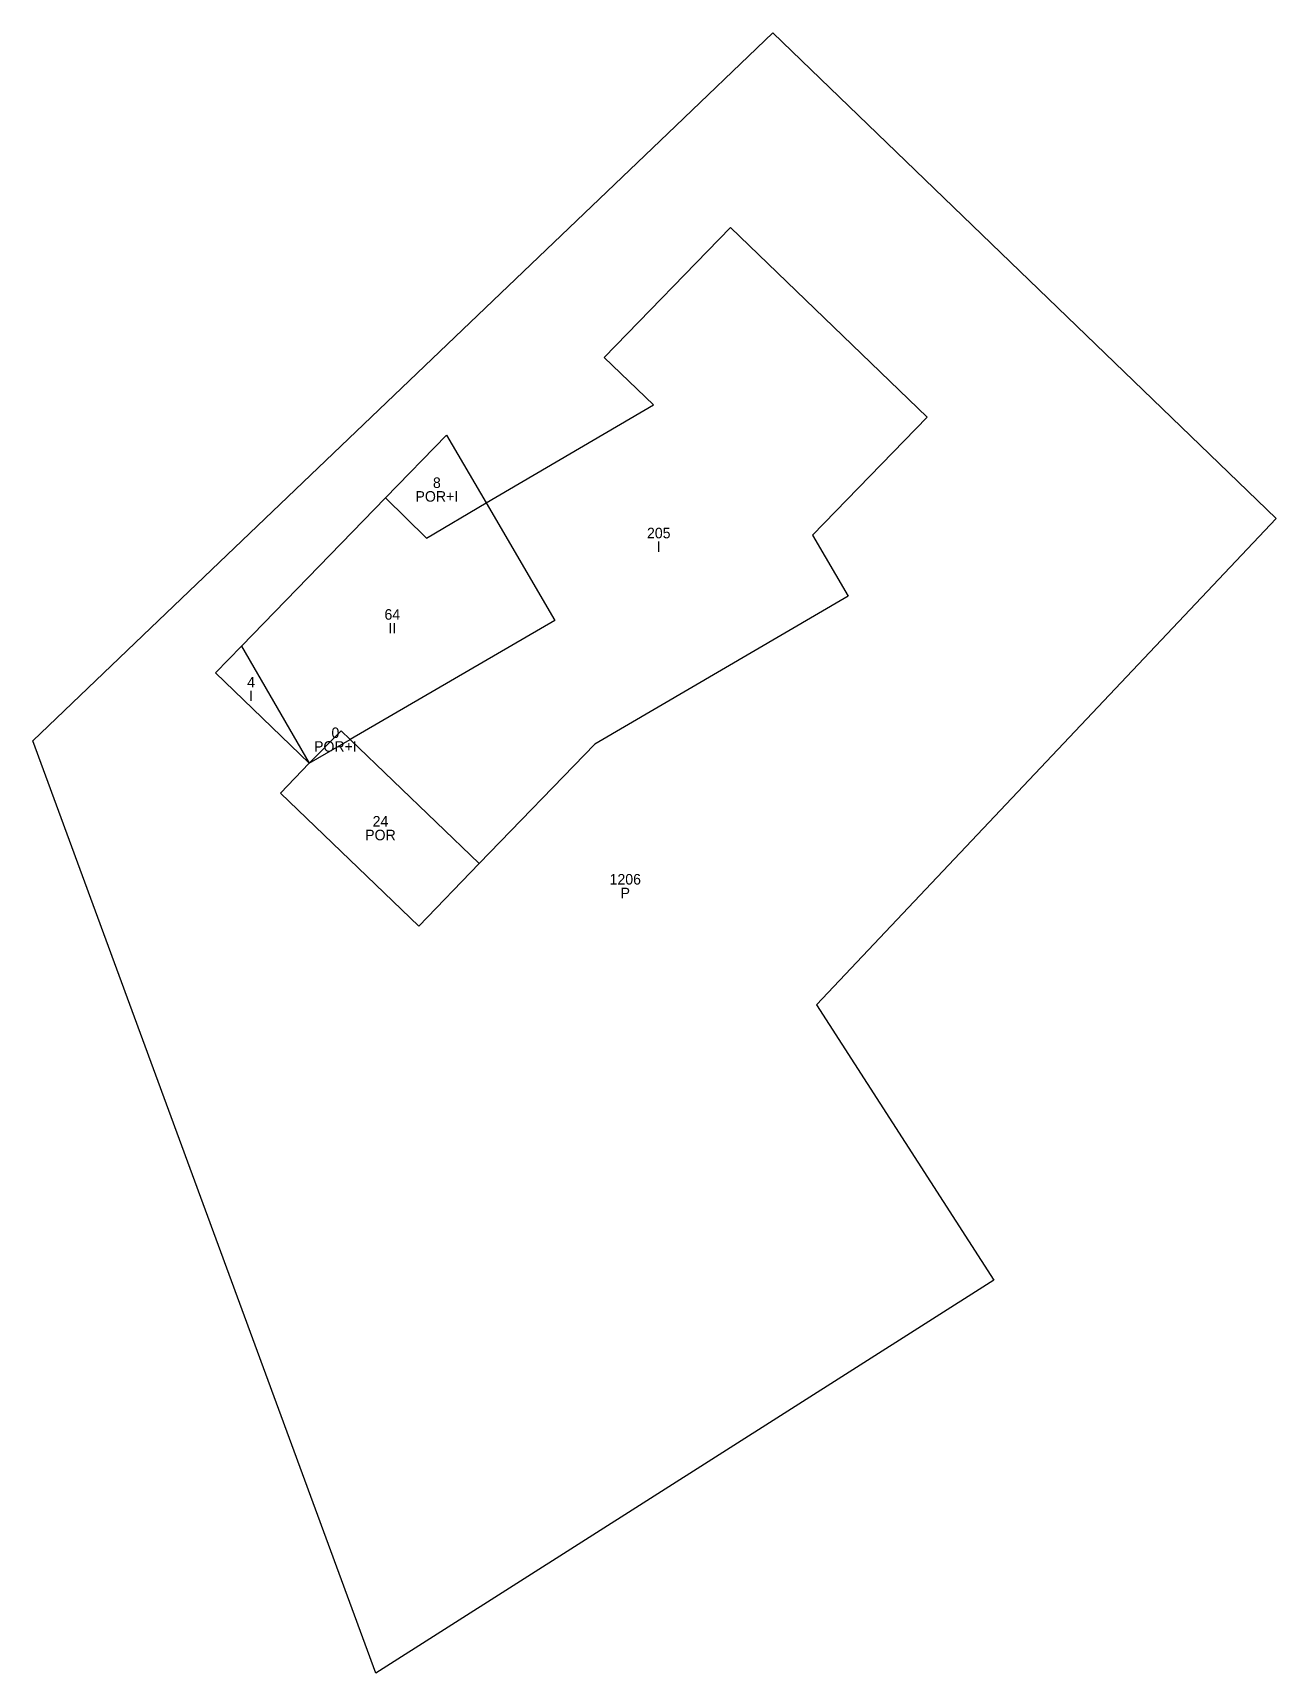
# Model space of a CAD drawing. Header units: metres. Extents: x 483515.8 to 483563, y 4631357.1 to 4631419.4.
import ezdxf
from ezdxf.enums import TextEntityAlignment as Align

# ---------------------------------------------------------------- set-up
doc = ezdxf.new("R2010")
doc.units = ezdxf.units.M

msp = doc.modelspace()

# ---------------------------------------------------------------- linework, layer by layer
at = {"layer": 'PG-LI'}
for p, q in [((483529.15, 4631401.72), (483531.47, 4631404.11)), ((483531.47, 4631404.11), (483532.97, 4631401.53)), ((483523.69, 4631396.1), (483529.15, 4631401.72)), ((483532.97, 4631401.53), (483535.58, 4631397.07)), ((483535.58, 4631397.07), (483527.81, 4631392.55)), ((483522.7, 4631395.08), (483523.69, 4631396.1)), ((483523.69, 4631396.1), (483526.26, 4631391.65)), ((483526.26, 4631391.65), (483522.7, 4631395.08)), ((483526.26, 4631391.65), (483527.81, 4631392.55)), ((483527.81, 4631392.55), (483532.7, 4631387.85)), ((483537.09, 4631392.38), (483532.7, 4631387.85)), ((483525.17, 4631390.52), (483526.26, 4631391.65))]:
    msp.add_line(p, q, dxfattribs=at)
for points in [[(483532.97, 4631401.53), (483539.32, 4631405.26), (483537.45, 4631407.05), (483542.24, 4631411.98), (483549.7, 4631404.79), (483545.36, 4631400.31), (483546.71, 4631397.99), (483537.09, 4631392.38)], [(483529.15, 4631401.72), (483530.71, 4631400.2), (483532.97, 4631401.53)], [(483527.81, 4631392.55), (483527.47, 4631392.88), (483526.26, 4631391.65)], [(483532.7, 4631387.85), (483530.41, 4631385.47), (483525.17, 4631390.52)]]:
    msp.add_lwpolyline(points, dxfattribs=at)
at = {"layer": 'PG-LP'}
msp.add_lwpolyline([(483543.854, 4631419.3735), (483562.95, 4631400.94), (483545.51, 4631382.48), (483552.24, 4631372.04), (483528.79, 4631357.12), (483515.7675, 4631392.503), (483520.5405, 4631397.0695), (483539.866, 4631415.558), (483543.854, 4631419.3735)], dxfattribs=at)

# ---------------------------------------------------------------- texts
at = {"layer": 'PG-AA'}
for s, p in [('POR+I', (483531.1, 4631401.98)), ('I', (483539.52, 4631400.07)), ('II', (483529.41, 4631396.98)), ('I', (483524.05, 4631394.41)), ('POR+I', (483527.25, 4631392.49)), ('POR', (483528.96, 4631389.13)), ('P', (483538.25, 4631386.93))]:
    msp.add_text(s, height=0.4, dxfattribs=at).set_placement(p, align=Align.TOP_CENTER)
at = {"layer": 'PG-AS'}
for s, p in [('8', (483531.1, 4631401.98)), ('205', (483539.52, 4631400.07)), ('64', (483529.41, 4631396.98)), ('4', (483524.05, 4631394.41)), ('0', (483527.25, 4631392.49)), ('24', (483528.96, 4631389.13)), ('1206', (483538.25, 4631386.93))]:
    msp.add_text(s, height=0.4, dxfattribs=at).set_placement(p, align=Align.BOTTOM_CENTER)

doc.saveas('drawing.dxf')
